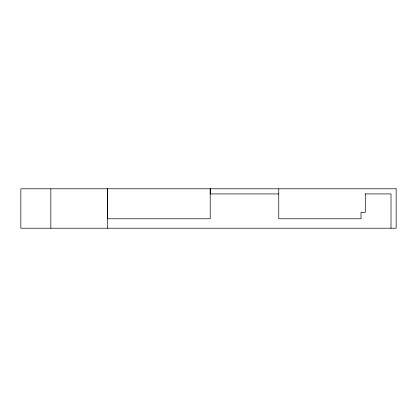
<?xml version="1.0" encoding="UTF-8"?>
<svg xmlns="http://www.w3.org/2000/svg" width="417" height="417" viewBox="0 0 417 417"><rect width="100%" height="100%" fill="white"/><g stroke="black" fill="none" stroke-linecap="round" stroke-linejoin="round"><path stroke-width="0.63" d="M210.126 193.931L278.759 193.931M364.984 193.931L391.01 193.931L391.01 228.208M365.302 193.931L365.302 212.357L361.018 212.357L361.018 218.784L278.759 218.784L278.759 188.792M210.215 193.931L210.215 188.792L210.215 218.784L107.393 218.784L107.393 188.792L107.393 228.208M50.838 188.792L50.838 228.208M396.15 188.792L20.85 188.792L20.85 228.208L396.15 228.208L396.15 188.792"/></g></svg>
